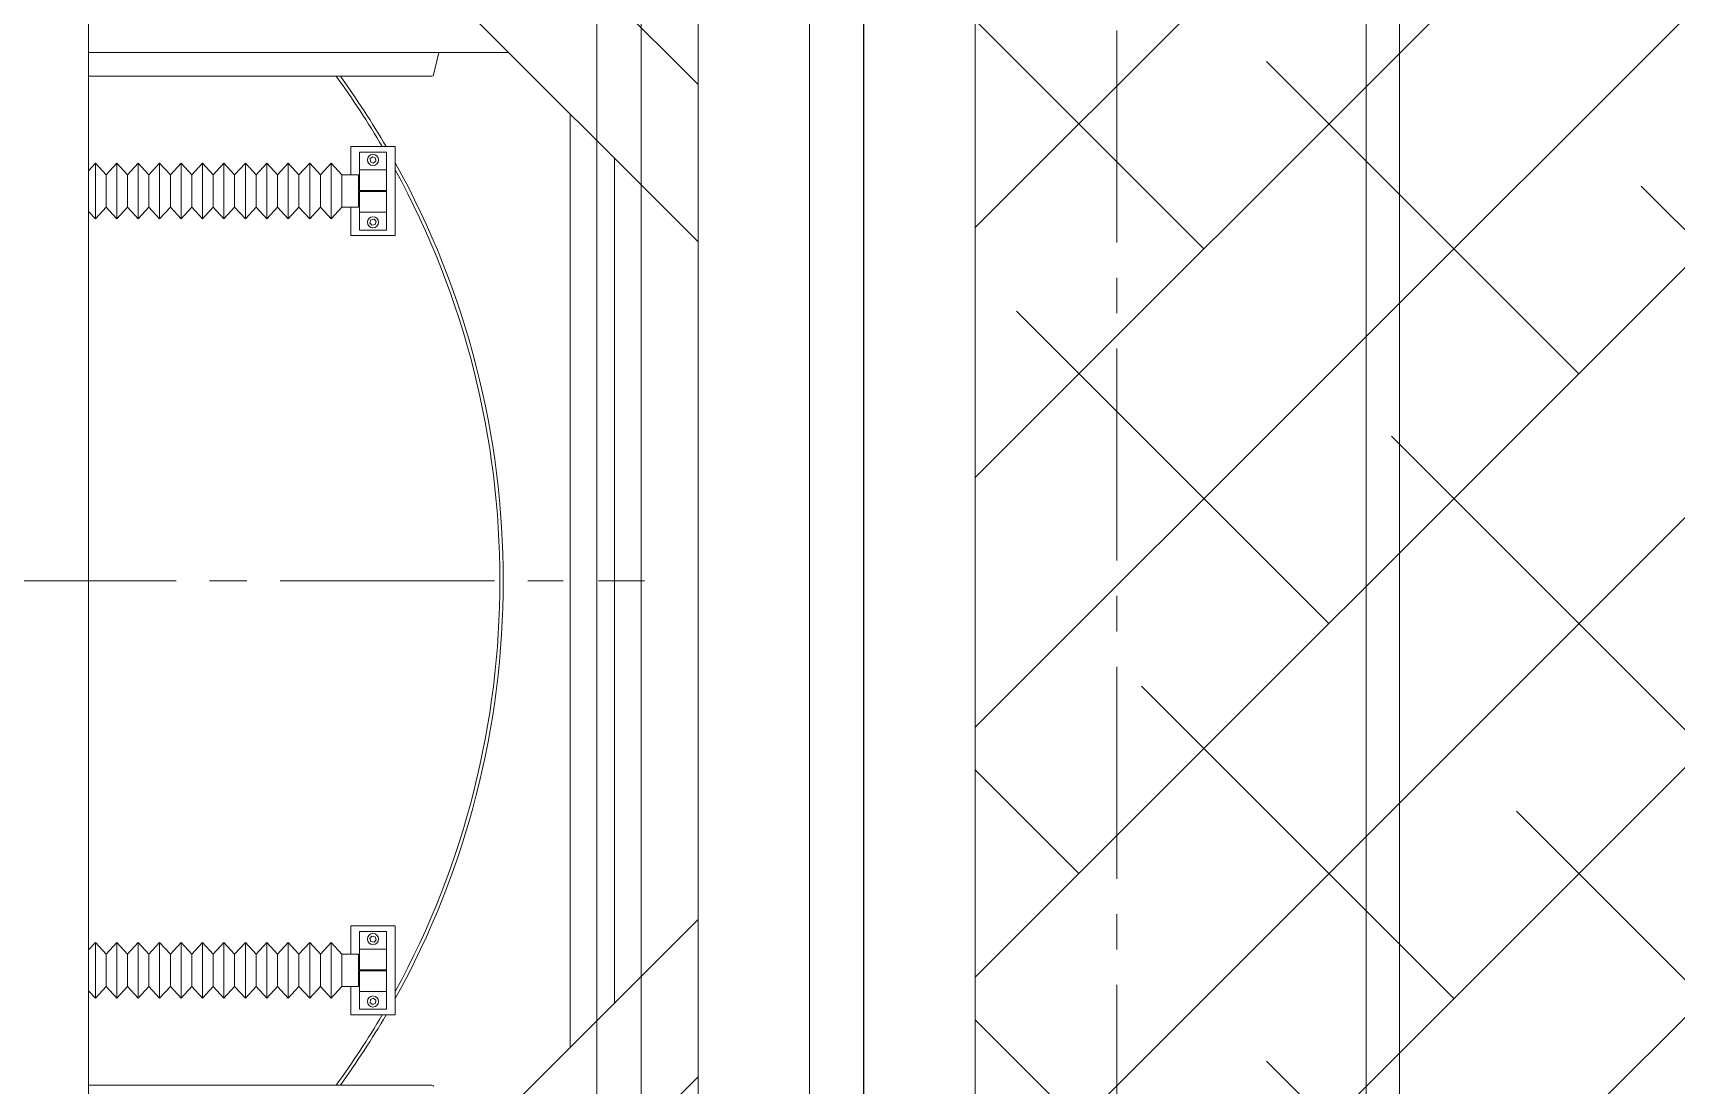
# Model space of a CAD drawing. Header units: millimetres. Extents: x 163705 to 1616509, y 81827 to 302547.
# Drawn here: x 1351919 to 1353395, y 143606 to 144552 of the extents above; entities that cross this region are included whole.
import ezdxf

# ---------------------------------------------------------------- set-up
doc = ezdxf.new("R2010")
doc.units = ezdxf.units.MM
doc.header["$LTSCALE"] = 10
doc.linetypes.add('CENTER2', pattern=[28.575000000000003, 19.05, -3.175, 3.175, -3.175])
for name, color, linetype, lineweight in [('1-中心线', 1, 'CENTER2', 0), ('1-填充', 8, 'Continuous', 18), ('1-设备轮廓', 2, 'Continuous', 18)]:
    doc.layers.add(name, color=color, linetype=linetype, lineweight=lineweight)

# ---------------------------------------------------------------- blocks, each defined once
blk = doc.blocks.new('SW_CENTERMARKSYMBOL_0')
at = {"lineweight": 18}
blk.add_line((5, 0), (774.5, 0), dxfattribs=at)
blk = doc.blocks.new('G$CE9C43516')
for p, q in [((2921, 2280), (2921, 280)), ((2921, 2280), (2921, 280)), ((2951, 2280), (2951, 280)), ((2421, 355), (2421, 2205)), ((2321, 1584.289321881341), (1850.289321881311, 2055)), ((2321, 1725.710678118659), (1991.71067811863, 2055)), ((2321, 505), (2321, 2055)), ((1773.5, 530), (1773.5, 2030)), ((2150.689321881335, 1754.600000000006), (1773.5, 1754.600000000006)), ((2083.482947905082, 1734.402327823598), (2088.145947945421, 1754.600000000006)), ((2081.933699502086, 1733.170000000013), (1773.5, 1733.170000000013)), ((2206, 860.7106781186594), (2206, 1699.289321881341)), ((2009, 1670), (2009, 1644.5)), ((2049, 1670), (2009, 1670)), ((2049, 1590), (2049, 1670)), ((1779.625, 1655), (1773.5, 1648.318181818177)), ((1789.25, 1644.5), (1779.625, 1655)), ((1779.625, 1655), (1779.625, 1605)), ((1798.875, 1655), (1789.25, 1644.5)), ((1808.5, 1644.5), (1798.875, 1655)), ((1798.875, 1655), (1798.875, 1605)), ((1818.125, 1655), (1808.5, 1644.5)), ((1827.75, 1644.5), (1818.125, 1655)), ((1818.125, 1655), (1818.125, 1605)), ((1837.375, 1655), (1827.75, 1644.5)), ((1847, 1644.5), (1837.375, 1655)), ((1837.375, 1655), (1837.375, 1605)), ((1856.625, 1655), (1847, 1644.5)), ((1866.25, 1644.5), (1856.625, 1655)), ((1856.625, 1655), (1856.625, 1605)), ((1875.875, 1655), (1866.25, 1644.5)), ((1885.5, 1644.5), (1875.875, 1655)), ((1875.875, 1655), (1875.875, 1605)), ((1895.125, 1655), (1885.5, 1644.5)), ((1904.75, 1644.5), (1895.125, 1655)), ((1895.125, 1655), (1895.125, 1605)), ((1914.375, 1655), (1904.75, 1644.5)), ((1924, 1644.5), (1914.375, 1655)), ((1914.375, 1655), (1914.375, 1605)), ((1933.625, 1655), (1924, 1644.5)), ((1943.25, 1644.5), (1933.625, 1655)), ((1933.625, 1655), (1933.625, 1605)), ((1952.875, 1655), (1943.25, 1644.5)), ((1962.5, 1644.5), (1952.875, 1655)), ((1952.875, 1655), (1952.875, 1605)), ((1972.125, 1655), (1962.5, 1644.5)), ((1981.75, 1644.5), (1972.125, 1655)), ((1972.125, 1655), (1972.125, 1605)), ((1991.375, 1655), (1981.75, 1644.5)), ((2001, 1644.5), (1991.375, 1655)), ((1991.375, 1655), (1991.375, 1605)), ((2017, 1665), (2041, 1665)), ((2017, 1664.5), (2017, 1665)), ((2017, 1649.5), (2017, 1664.5)), ((2028.755389871483, 1660.849520290329), (2026.409937975695, 1659.212921559869)), ((2026.409937975695, 1659.212921559869), (2026.654548104212, 1656.36340126954)), ((2026.654548104212, 1656.36340126954), (2029.244610128459, 1655.150479709671)), ((2031.345451895788, 1659.63659873046), (2028.755389871483, 1660.849520290329)), ((2029.244610128459, 1655.150479709671), (2031.590062024246, 1656.787078440131)), ((2031.590062024246, 1656.787078440131), (2031.345451895788, 1659.63659873046)), ((2041, 1664.5), (2041, 1665)), ((2041, 1649.5), (2041, 1664.5)), ((2246, 900.7106781186594), (2246, 1659.289321881341)), ((1789.25, 1644.5), (1789.25, 1615.5)), ((1808.5, 1644.5), (1808.5, 1615.5)), ((1827.75, 1644.5), (1827.75, 1615.5)), ((1847, 1644.5), (1847, 1615.5)), ((1866.25, 1644.5), (1866.25, 1615.5)), ((1885.5, 1644.5), (1885.5, 1615.5)), ((1904.75, 1644.5), (1904.75, 1615.5)), ((1924, 1644.5), (1924, 1615.5)), ((1943.25, 1644.5), (1943.25, 1615.5)), ((1962.5, 1644.5), (1962.5, 1615.5)), ((1981.75, 1644.5), (1981.75, 1615.5)), ((2016, 1644.5), (2001, 1644.5)), ((2001, 1644.5), (2001, 1615.5)), ((2016, 1644.5), (2016, 1615.5)), ((2017, 1642.5), (2016, 1642.5)), ((2017, 1649.5), (2017, 1649)), ((2017, 1648.5), (2017, 1649)), ((2017, 1649), (2041, 1649)), ((2017, 1630.5), (2017, 1648.5)), ((2041, 1649.5), (2041, 1649)), ((2041, 1648.5), (2041, 1649)), ((2041, 1630.5), (2041, 1648.5)), ((2017, 1630.5), (2041, 1630.5)), ((2017, 1611.5), (2017, 1629.5)), ((2017, 1629.5), (2041, 1629.5)), ((2026, 1630.5), (2026, 1629.5)), ((2032, 1629.5), (2032, 1630.5)), ((2040, 1629.5), (2040, 1630.5)), ((2041, 1630.5), (2041, 1629.5)), ((2041, 1611.5), (2041, 1629.5)), ((1773.5, 1611.681818181823), (1779.625, 1605)), ((1779.625, 1605), (1789.25, 1615.5)), ((1789.25, 1615.5), (1798.875, 1605)), ((1798.875, 1605), (1808.5, 1615.5)), ((1808.5, 1615.5), (1818.125, 1605)), ((1818.125, 1605), (1827.75, 1615.5)), ((1827.75, 1615.5), (1837.375, 1605)), ((1837.375, 1605), (1847, 1615.5)), ((1847, 1615.5), (1856.625, 1605)), ((1856.625, 1605), (1866.25, 1615.5)), ((1866.25, 1615.5), (1875.875, 1605)), ((1875.875, 1605), (1885.5, 1615.5)), ((1885.5, 1615.5), (1895.125, 1605)), ((1895.125, 1605), (1904.75, 1615.5)), ((1904.75, 1615.5), (1914.375, 1605)), ((1914.375, 1605), (1924, 1615.5)), ((1924, 1615.5), (1933.625, 1605)), ((1933.625, 1605), (1943.25, 1615.5)), ((1943.25, 1615.5), (1952.875, 1605)), ((1952.875, 1605), (1962.5, 1615.5)), ((1962.5, 1615.5), (1972.125, 1605)), ((1972.125, 1605), (1981.75, 1615.5)), ((1981.75, 1615.5), (1991.375, 1605)), ((1991.375, 1605), (2001, 1615.5)), ((2001, 1615.5), (2016, 1615.5)), ((2009, 1615.5), (2009, 1590)), ((2016, 1617.5), (2017, 1617.5)), ((2017, 1611), (2017, 1611.5)), ((2017, 1611), (2041, 1611)), ((2017, 1611), (2017, 1610.5)), ((2017, 1595.5), (2017, 1610.5)), ((2041, 1611), (2041, 1611.5)), ((2041, 1611), (2041, 1610.5)), ((2041, 1595.5), (2041, 1610.5)), ((2017, 1595), (2017, 1595.5)), ((2017, 1595), (2041, 1595)), ((2027.117947881226, 1604.153480861831), (2026.194004807679, 1601.446835484821)), ((2026.194004807679, 1601.446835484821), (2028.076056926453, 1599.293354622991)), ((2029.923943073489, 1604.706645377009), (2027.117947881226, 1604.153480861831)), ((2028.076056926453, 1599.293354622991), (2030.882052118715, 1599.846519138169)), ((2031.805995192262, 1602.553164515179), (2029.923943073489, 1604.706645377009)), ((2030.882052118715, 1599.846519138169), (2031.805995192262, 1602.553164515179)), ((2041, 1595), (2041, 1595.5)), ((2009, 1590), (2049, 1590)), ((2321, 975.7106781186594), (1850.289321881311, 505)), ((2009, 970), (2049, 970)), ((2009, 944.5), (2009, 970)), ((2041, 965), (2017, 965)), ((2017, 965), (2017, 964.5)), ((2017, 964.5), (2017, 949.5)), ((2028.076056926453, 960.7066453770094), (2026.194004807679, 958.5531645151787)), ((2030.882052118715, 960.1534808618308), (2028.076056926453, 960.7066453770094)), ((2031.805995192262, 957.4468354848213), (2030.882052118715, 960.1534808618308)), ((2041, 965), (2041, 964.5)), ((2041, 964.5), (2041, 949.5)), ((2049, 970), (2049, 890)), ((1779.625, 955), (1773.5, 948.3181818181765)), ((1789.25, 944.5), (1779.625, 955)), ((1779.625, 955), (1779.625, 931.5936543253192)), ((1798.875, 955), (1789.25, 944.5)), ((1808.5, 944.5), (1798.875, 955)), ((1798.875, 955), (1798.875, 931.5936543253192)), ((1818.125, 955), (1808.5, 944.5)), ((1827.75, 944.5), (1818.125, 955)), ((1818.125, 955), (1818.125, 931.5936543253192)), ((1837.375, 955), (1827.75, 944.5)), ((1847, 944.5), (1837.375, 955)), ((1837.375, 955), (1837.375, 931.5936543253192)), ((1856.625, 955), (1847, 944.5)), ((1866.25, 944.5), (1856.625, 955)), ((1856.625, 955), (1856.625, 931.5936543253192)), ((1875.875, 955), (1866.25, 944.5)), ((1885.5, 944.5), (1875.875, 955)), ((1875.875, 955), (1875.875, 931.5936543253192)), ((1895.125, 955), (1885.5, 944.5)), ((1904.75, 944.5), (1895.125, 955)), ((1895.125, 955), (1895.125, 931.5936543253192)), ((1914.375, 955), (1904.75, 944.5)), ((1924, 944.5), (1914.375, 955)), ((1914.375, 955), (1914.375, 931.5936543253192)), ((1933.625, 955), (1924, 944.5)), ((1943.25, 944.5), (1933.625, 955)), ((1933.625, 955), (1933.625, 931.5936543253192)), ((1952.875, 955), (1943.25, 944.5)), ((1962.5, 944.5), (1952.875, 955)), ((1952.875, 955), (1952.875, 931.5936543253192)), ((1972.125, 955), (1962.5, 944.5)), ((1981.75, 944.5), (1972.125, 955)), ((1972.125, 955), (1972.125, 931.5936543253192)), ((1991.375, 955), (1981.75, 944.5)), ((2001, 944.5), (1991.375, 955)), ((1991.375, 955), (1991.375, 931.5936543253192)), ((2017, 949), (2017, 949.5)), ((2041, 949), (2017, 949)), ((2017, 949), (2017, 948.5)), ((2017, 948.5), (2017, 930.5)), ((2026.194004807679, 958.5531645151787), (2027.117947881226, 955.8465191381692)), ((2027.117947881226, 955.8465191381692), (2029.923943073489, 955.2933546229906)), ((2029.923943073489, 955.2933546229906), (2031.805995192262, 957.4468354848213)), ((2041, 949), (2041, 949.5)), ((2041, 949), (2041, 948.5)), ((2041, 948.5), (2041, 930.5)), ((1779.625, 931.5936543253192), (1779.625, 905)), ((1789.25, 944.5), (1789.25, 930.9243195086892)), ((1789.25, 930.9243195086892), (1789.25, 915.5)), ((1798.875, 931.5936543253192), (1798.875, 905)), ((1808.5, 944.5), (1808.5, 930.9243195086892)), ((1808.5, 930.9243195086892), (1808.5, 915.5)), ((1818.125, 931.5936543253192), (1818.125, 905)), ((1827.75, 944.5), (1827.75, 930.9243195086892)), ((1827.75, 930.9243195086892), (1827.75, 915.5)), ((1837.375, 931.5936543253192), (1837.375, 905)), ((1847, 944.5), (1847, 930.9243195086892)), ((1847, 930.9243195086892), (1847, 915.5)), ((1856.625, 931.5936543253192), (1856.625, 905)), ((1866.25, 944.5), (1866.25, 930.9243195086892)), ((1866.25, 930.9243195086892), (1866.25, 915.5)), ((1875.875, 931.5936543253192), (1875.875, 905)), ((1885.5, 944.5), (1885.5, 930.9243195086892)), ((1885.5, 930.9243195086892), (1885.5, 915.5)), ((1895.125, 931.5936543253192), (1895.125, 905)), ((1904.75, 944.5), (1904.75, 930.9243195086892)), ((1904.75, 930.9243195086892), (1904.75, 915.5)), ((1914.375, 931.5936543253192), (1914.375, 905)), ((1924, 944.5), (1924, 930.9243195086892)), ((1924, 930.9243195086892), (1924, 915.5)), ((1933.625, 931.5936543253192), (1933.625, 905)), ((1943.25, 944.5), (1943.25, 930.9243195086892)), ((1943.25, 930.9243195086892), (1943.25, 915.5)), ((1952.875, 931.5936543253192), (1952.875, 905)), ((1962.5, 944.5), (1962.5, 930.9243195086892)), ((1962.5, 930.9243195086892), (1962.5, 915.5)), ((1972.125, 931.5936543253192), (1972.125, 905)), ((1981.75, 944.5), (1981.75, 930.9243195086892)), ((1981.75, 930.9243195086892), (1981.75, 915.5)), ((1991.375, 931.5936543253192), (1991.375, 905)), ((2016, 944.5), (2001, 944.5)), ((2001, 944.5), (2001, 930.9243195086892)), ((2001, 930.9243195086892), (2001, 915.5)), ((2016, 944.5), (2016, 930.9243195086892)), ((2017, 942.5), (2016, 942.5)), ((2016, 930.9243195086892), (2016, 915.5)), ((2041, 930.5), (2017, 930.5)), ((2026, 930.5), (2026, 929.5)), ((2032, 929.5), (2032, 930.5)), ((2040, 929.5), (2040, 930.5)), ((2041, 930.5), (2041, 929.5)), ((1779.625, 905), (1789.25, 915.5)), ((1789.25, 915.5), (1798.875, 905)), ((1798.875, 905), (1808.5, 915.5)), ((1808.5, 915.5), (1818.125, 905)), ((1818.125, 905), (1827.75, 915.5)), ((1827.75, 915.5), (1837.375, 905)), ((1837.375, 905), (1847, 915.5)), ((1847, 915.5), (1856.625, 905)), ((1856.625, 905), (1866.25, 915.5)), ((1866.25, 915.5), (1875.875, 905)), ((1875.875, 905), (1885.5, 915.5)), ((1885.5, 915.5), (1895.125, 905)), ((1895.125, 905), (1904.75, 915.5)), ((1904.75, 915.5), (1914.375, 905)), ((1914.375, 905), (1924, 915.5)), ((1924, 915.5), (1933.625, 905)), ((1933.625, 905), (1943.25, 915.5)), ((1943.25, 915.5), (1952.875, 905)), ((1952.875, 905), (1962.5, 915.5)), ((1962.5, 915.5), (1972.125, 905)), ((1972.125, 905), (1981.75, 915.5)), ((1981.75, 915.5), (1991.375, 905)), ((1991.375, 905), (2001, 915.5)), ((2001, 915.5), (2016, 915.5)), ((2009, 890), (2009, 915.5)), ((2016, 917.5), (2017, 917.5)), ((2041, 929.5), (2017, 929.5)), ((2017, 929.5), (2017, 911.5)), ((2041, 929.5), (2041, 911.5)), ((1773.5, 911.6818181818235), (1779.625, 905)), ((2017, 911.5), (2017, 911)), ((2041, 911), (2017, 911)), ((2017, 910.5), (2017, 911)), ((2017, 910.5), (2017, 895.5)), ((2026.654548104212, 903.6365987304598), (2026.409937975695, 900.7870784401312)), ((2026.409937975695, 900.7870784401312), (2028.755389871483, 899.1504797096713)), ((2029.244610128459, 904.8495202903287), (2026.654548104212, 903.6365987304598)), ((2028.755389871483, 899.1504797096713), (2031.345451895788, 900.3634012695402)), ((2031.590062024246, 903.2129215598688), (2029.244610128459, 904.8495202903287)), ((2031.345451895788, 900.3634012695402), (2031.590062024246, 903.2129215598688)), ((2041, 911.5), (2041, 911)), ((2041, 910.5), (2041, 911)), ((2041, 910.5), (2041, 895.5)), ((2049, 890), (2009, 890)), ((2017, 895.5), (2017, 895)), ((2041, 895), (2017, 895)), ((2041, 895.5), (2041, 895)), ((2081.933699502086, 826.8299999999872), (1773.5, 826.8299999999872)), ((2321, 834.2893218813406), (1991.71067811863, 505))]:
    blk.add_line(p, q)
for centre, radius in [((2029, 1658), 4.999999999999497), ((2029, 1602), 4.999999999999991), ((2029, 958), 4.999999999999991), ((2029, 902), 4.999999999999884)]:
    blk.add_circle(centre, radius)
for centre, radius, start, end in [((1371, 1280), 772.0000000000009, 30.34339133010589, 35.94495689875446), ((1371, 1280), 775, 30.21364810901642, 35.78430535839049), ((2081.933699502086, 1734.760000000009), 1.590000000000146, 270, 346.9999999997448), ((1371, 1280), 775.0000000000003, 331.0258927177002, 28.97410728229971), ((1371, 1280), 772.0000000000003, 331.4305804047799, 28.56941959522014), ((1371, 1280), 772.0000000000005, 324.0550431012473, 329.6566086698941), ((1371, 1280), 774.9999999999994, 324.2156946416112, 329.7863518909836), ((2081.933699502086, 825.2399999999907), 1.590000000000146, 13.00000000025529, 90)]:
    blk.add_arc(centre, radius, start, end)
at = {"layer": '1-中心线'}
blk.add_line((2697, 155), (2697, 2405), dxfattribs=at)
at = {"layer": '1-中心线', "lineweight": 0}
blk.add_blockref('SW_CENTERMARKSYMBOL_0', (1371, 1280), dxfattribs=at)
blk = doc.blocks.new('G$CB724F952')
blk.add_lwpolyline([(3, 3), (3, 1753), (1753, 1753), (1753, 3)], close=True)
blk.add_lwpolyline([(1713, 1653), (1713, 103)])
at = {"layer": '1-中心线'}
blk.add_line((0, 878), (1756, 878), dxfattribs=at)
blk = doc.blocks.new('A$C642F63BD')
at = {"layer": '1-填充'}
h = blk.add_hatch(dxfattribs=at)
h.set_pattern_fill('ANSI38', color=256, scale=50)
h.set_pattern_definition([(45, (-1924.99928595731, -0.0002564871683716774), (-112.2532015133644, 112.2532015133644), []), (135, (-1924.99928595731, -0.0002564871683716774), (-336.7596045400932, 112.2532015133644), [396.875, -238.125])])
h.paths.add_polyline_path([(100.0003999569453, 1899.999830993067), (100.0003999569453, 99.99983082246035), (3975.000399954617, 99.99983082246035), (3975.000399954617, 1899.999830993067)])
h.paths.add_polyline_path([(1400.000399956945, 999.9998307028436, 0.6776078653042162), (839.30253058673, 776.2331790892844, 0.6776078653042158)], flags=16)
h.paths.add_polyline_path([(2750.000399956945, 1000.011354377493, 1), (3400.000399956945, 1000.011354377493, 1)], flags=16)
for points in [[(0.0003999569453299046, -0.0001691775396466255), (4075.000399954617, -0.0001691775396466255), (4075.000399954617, 1999.999830993067), (0.0003999569453299046, 1999.999830993067)], [(100.0003999569453, 99.99983082246035), (3975.000399954617, 99.99983082246035), (3975.000399954617, 1899.999830993067), (100.0003999569453, 1899.999830993067)]]:
    blk.add_lwpolyline(points, close=True, dxfattribs=at)

msp = doc.modelspace()

# ---------------------------------------------------------------- linework, layer by layer
msp.add_lwpolyline([(1350390.928494764, 143159.6317334515), (1352665.928494765, 143159.6317334515), (1352665.928494765, 150159.6317334515), (1350390.928494764, 150159.6317334515)], close=True)

# ---------------------------------------------------------------- block references
msp.add_blockref('A$C642F63BD', (1352665.928094813, 143059.6319025267))
at = {"layer": '1-设备轮廓'}
for name, p in [('G$CE9C43516', (1350195.993344874, 142779.6317335198)), ('G$CB724F952', (1350712.940975993, 143181.6317333492))]:
    msp.add_blockref(name, p, dxfattribs=at)

doc.saveas('drawing.dxf')
